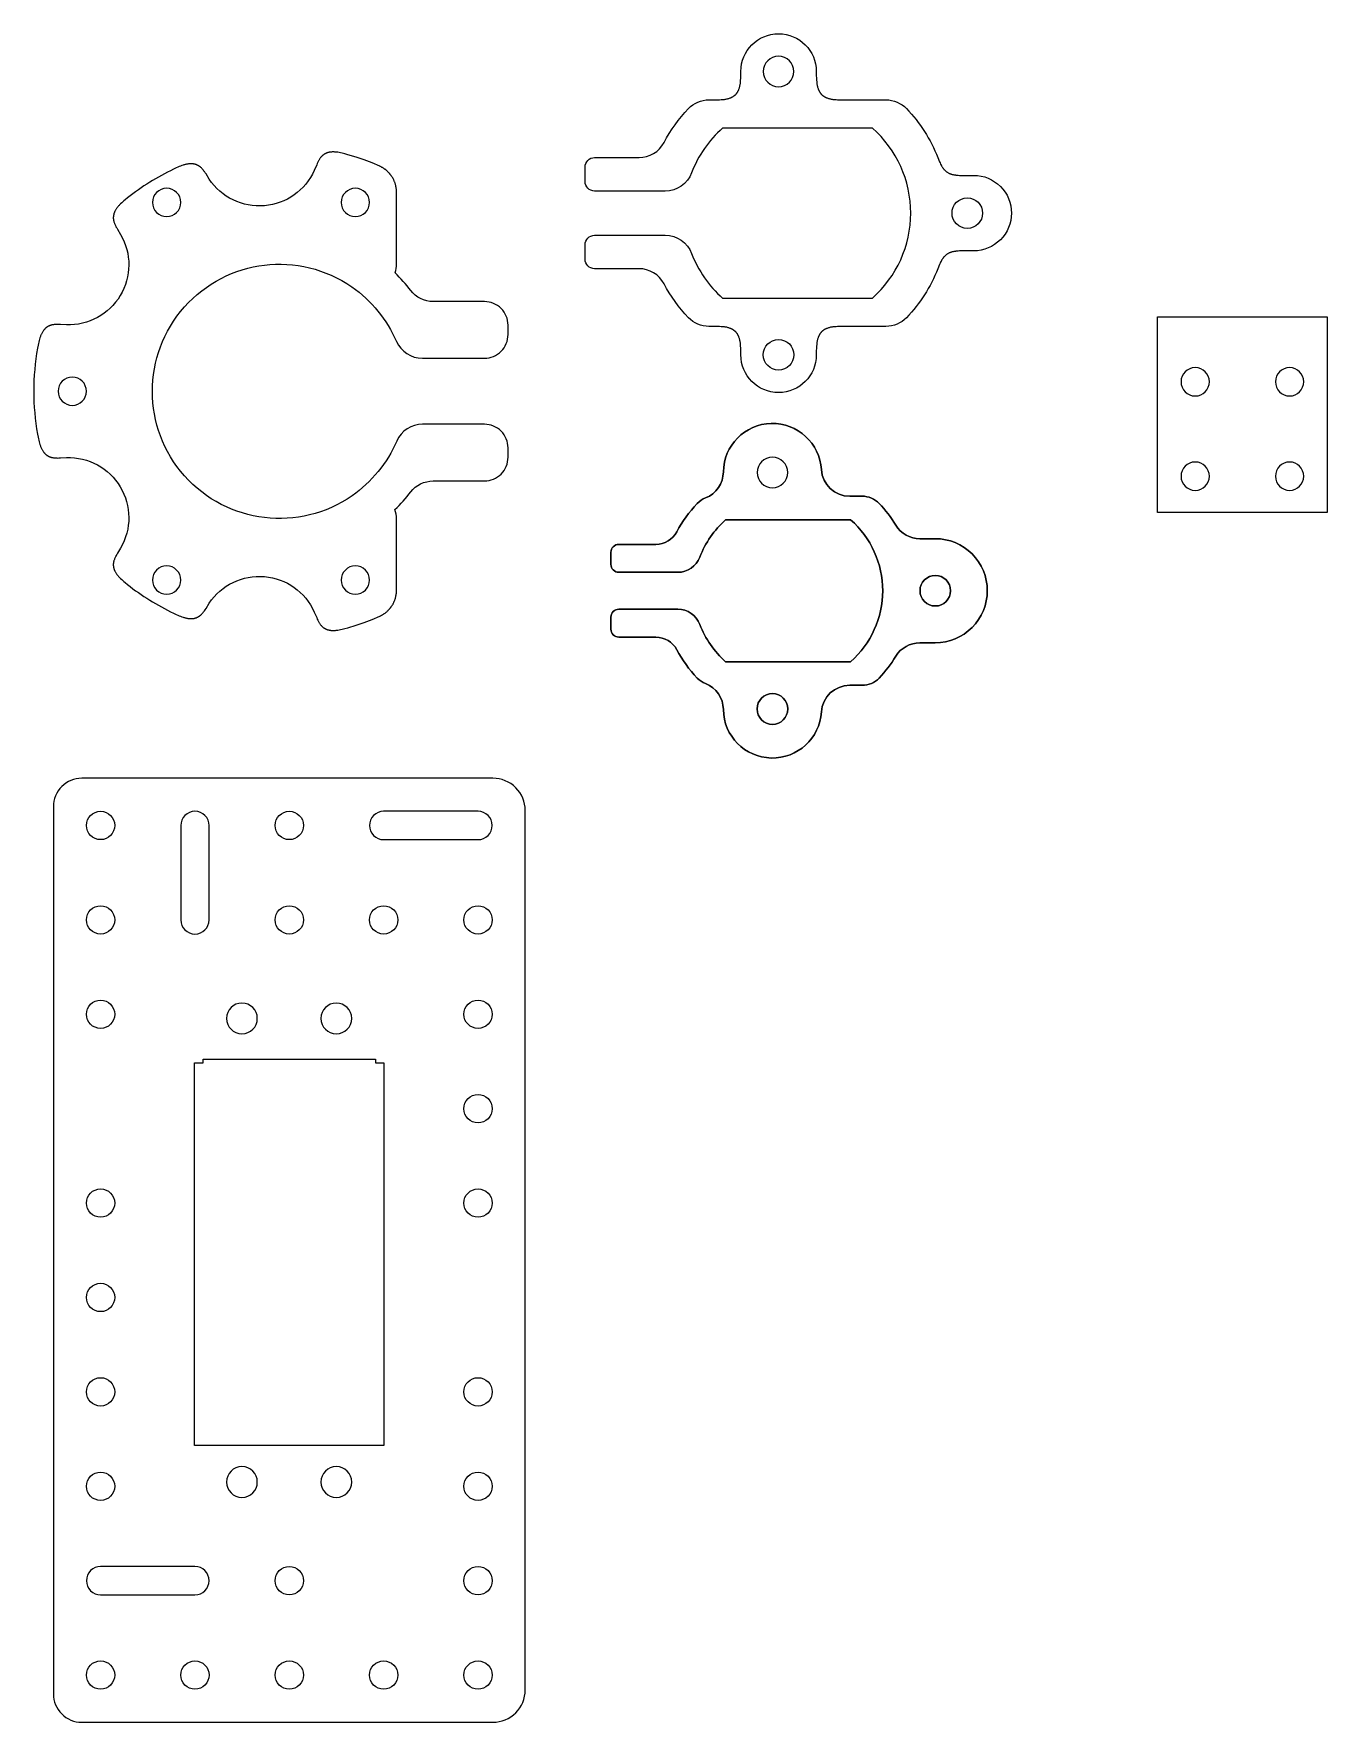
# Model space of a CAD drawing. Extents: x 256 to 486, y -564 to -274.
# Drawn here: x 348.8 to 485.9, y -454.5 to -275.6 of the extents above; entities that cross this region are included whole.
import ezdxf

# ---------------------------------------------------------------- set-up
doc = ezdxf.new("R2010")
doc.units = 0
doc.layers.add('FAB', color=7, linetype='CONTINUOUS')

msp = doc.modelspace()

# ---------------------------------------------------------------- linework, layer by layer
at = {"layer": 'FAB'}
for points in [[(452.39, -294.59, -0.414214), (448.39, -298.59), (447.38, -298.59), (447.12, -298.6), (446.87, -298.6), (446.75, -298.61), (446.63, -298.62), (446.51, -298.63), (446.45, -298.64), (446.39, -298.64), (446.33, -298.65), (446.27, -298.67), (446.22, -298.68), (446.16, -298.69), (446.11, -298.7), (446.05, -298.72), (446, -298.74), (445.95, -298.75), (445.9, -298.77), (445.85, -298.79), (445.8, -298.81), (445.75, -298.84), (445.7, -298.86), (445.66, -298.89), (445.61, -298.92), (445.57, -298.94), (445.52, -298.97), (445.48, -299.01), (445.44, -299.04), (445.4, -299.07), (445.36, -299.11), (445.32, -299.15), (445.28, -299.18), (445.24, -299.22), (445.21, -299.27), (445.17, -299.31), (445.14, -299.35), (445.11, -299.4), (445.08, -299.44), (445.05, -299.49), (445.02, -299.54), (444.99, -299.59), (444.96, -299.64), (444.93, -299.69), (444.88, -299.8), (444.82, -299.91), (444.78, -300.02), (444.59, -300.49, -0.097147), (441.26, -305.67, -0.204302), (439.09, -306.59), (434.71, -306.59), (434.34, -306.6), (433.97, -306.61), (433.8, -306.62), (433.62, -306.63), (433.54, -306.64), (433.46, -306.65), (433.38, -306.66), (433.3, -306.68), (433.22, -306.69), (433.14, -306.71), (433.07, -306.73), (432.99, -306.75), (432.92, -306.77), (432.85, -306.8), (432.82, -306.81), (432.79, -306.82), (432.75, -306.84), (432.72, -306.85), (432.69, -306.87), (432.66, -306.88), (432.63, -306.9), (432.6, -306.92), (432.57, -306.93), (432.54, -306.95), (432.51, -306.97), (432.48, -306.99), (432.45, -307.01), (432.43, -307.03), (432.4, -307.05), (432.37, -307.07), (432.35, -307.09), (432.32, -307.11), (432.3, -307.13), (432.28, -307.16), (432.25, -307.18), (432.23, -307.21), (432.21, -307.23), (432.19, -307.26), (432.17, -307.28), (432.15, -307.31), (432.13, -307.33), (432.11, -307.36), (432.09, -307.39), (432.07, -307.42), (432.05, -307.45), (432.03, -307.48), (432.02, -307.51), (432, -307.54), (431.99, -307.57), (431.97, -307.6), (431.96, -307.63), (431.94, -307.67), (431.93, -307.7), (431.92, -307.73), (431.89, -307.8), (431.87, -307.87), (431.85, -307.95), (431.83, -308.02), (431.81, -308.1), (431.8, -308.18), (431.78, -308.26), (431.77, -308.34), (431.76, -308.42), (431.75, -308.51), (431.73, -308.68), (431.72, -308.86), (431.71, -309.22), (431.71, -309.59), (431.71, -309.6, -1), (423.71, -309.6), (423.71, -309.59), (423.71, -309.22), (423.7, -308.86), (423.69, -308.68), (423.68, -308.51), (423.67, -308.42), (423.66, -308.34), (423.65, -308.26), (423.63, -308.18), (423.62, -308.1), (423.6, -308.02), (423.58, -307.95), (423.56, -307.87), (423.54, -307.8), (423.51, -307.73), (423.5, -307.7), (423.49, -307.67), (423.47, -307.63), (423.46, -307.6), (423.44, -307.57), (423.43, -307.54), (423.41, -307.51), (423.39, -307.48), (423.38, -307.45), (423.36, -307.42), (423.34, -307.39), (423.32, -307.36), (423.3, -307.33), (423.28, -307.31), (423.26, -307.28), (423.24, -307.26), (423.22, -307.23), (423.2, -307.21), (423.17, -307.18), (423.15, -307.16), (423.13, -307.13), (423.1, -307.11), (423.08, -307.09), (423.05, -307.07), (423.03, -307.05), (423, -307.03), (422.97, -307.01), (422.95, -306.99), (422.92, -306.97), (422.89, -306.95), (422.86, -306.93), (422.83, -306.92), (422.8, -306.9), (422.77, -306.88), (422.74, -306.87), (422.71, -306.85), (422.67, -306.84), (422.64, -306.82), (422.61, -306.81), (422.57, -306.8), (422.51, -306.77), (422.43, -306.75), (422.36, -306.73), (422.29, -306.71), (422.21, -306.69), (422.13, -306.68), (422.05, -306.66), (421.97, -306.65), (421.89, -306.64), (421.8, -306.63), (421.63, -306.62), (421.45, -306.61), (421.09, -306.6), (420.71, -306.59), (420.33, -306.59, -0.204302), (418.17, -305.67, -0.069648), (415.57, -302.08, 0.277904), (412.92, -300.48), (408.21, -300.48, -0.414214), (407.21, -299.48), (407.21, -297.94, -0.414214), (408.21, -296.94), (415.7, -296.94, -0.311172), (418.5, -298.87, 0.121585), (421.78, -303.59), (437.65, -303.59, 0.451416), (437.65, -285.59), (421.78, -285.59, 0.121585), (418.5, -290.32, -0.311172), (415.7, -292.25), (408.21, -292.25, -0.414214), (407.21, -291.25), (407.21, -289.71, -0.414214), (408.21, -288.71), (412.92, -288.71, 0.277904), (415.57, -287.11, -0.069648), (418.17, -283.52, -0.204302), (420.33, -282.59), (420.71, -282.59), (421.09, -282.59), (421.45, -282.58), (421.63, -282.57), (421.8, -282.56), (421.89, -282.55), (421.97, -282.54), (422.05, -282.53), (422.13, -282.51), (422.21, -282.5), (422.29, -282.48), (422.36, -282.46), (422.43, -282.44), (422.51, -282.42), (422.57, -282.39), (422.61, -282.38), (422.64, -282.37), (422.67, -282.35), (422.71, -282.34), (422.74, -282.32), (422.77, -282.31), (422.8, -282.29), (422.83, -282.27), (422.86, -282.26), (422.89, -282.24), (422.92, -282.22), (422.95, -282.2), (422.97, -282.18), (423, -282.16), (423.03, -282.14), (423.05, -282.12), (423.08, -282.1), (423.1, -282.08), (423.13, -282.06), (423.15, -282.03), (423.17, -282.01), (423.2, -281.98), (423.22, -281.96), (423.24, -281.93), (423.26, -281.91), (423.28, -281.88), (423.3, -281.85), (423.32, -281.83), (423.34, -281.8), (423.36, -281.77), (423.38, -281.74), (423.39, -281.71), (423.41, -281.68), (423.43, -281.65), (423.44, -281.62), (423.46, -281.59), (423.47, -281.56), (423.49, -281.52), (423.5, -281.49), (423.51, -281.46), (423.54, -281.39), (423.56, -281.32), (423.58, -281.24), (423.6, -281.17), (423.62, -281.09), (423.63, -281.01), (423.65, -280.93), (423.66, -280.85), (423.67, -280.77), (423.68, -280.68), (423.69, -280.51), (423.7, -280.33), (423.71, -279.97), (423.71, -279.59), (423.71, -279.59, -1), (431.71, -279.59), (431.71, -279.59), (431.71, -279.97), (431.72, -280.33), (431.73, -280.51), (431.75, -280.68), (431.76, -280.77), (431.77, -280.85), (431.78, -280.93), (431.8, -281.01), (431.81, -281.09), (431.83, -281.17), (431.85, -281.24), (431.87, -281.32), (431.89, -281.39), (431.92, -281.46), (431.93, -281.49), (431.94, -281.52), (431.96, -281.56), (431.97, -281.59), (431.99, -281.62), (432, -281.65), (432.02, -281.68), (432.03, -281.71), (432.05, -281.74), (432.07, -281.77), (432.09, -281.8), (432.11, -281.83), (432.13, -281.85), (432.15, -281.88), (432.17, -281.91), (432.19, -281.93), (432.21, -281.96), (432.23, -281.98), (432.25, -282.01), (432.28, -282.03), (432.3, -282.06), (432.32, -282.08), (432.35, -282.1), (432.37, -282.12), (432.4, -282.14), (432.43, -282.16), (432.45, -282.18), (432.48, -282.2), (432.51, -282.22), (432.54, -282.24), (432.57, -282.26), (432.6, -282.27), (432.63, -282.29), (432.66, -282.31), (432.69, -282.32), (432.72, -282.34), (432.75, -282.35), (432.79, -282.37), (432.82, -282.38), (432.85, -282.39), (432.92, -282.42), (432.99, -282.44), (433.07, -282.46), (433.14, -282.48), (433.22, -282.5), (433.3, -282.51), (433.38, -282.53), (433.46, -282.54), (433.54, -282.55), (433.62, -282.56), (433.8, -282.57), (433.97, -282.58), (434.34, -282.59), (434.71, -282.59), (439.09, -282.59, -0.204302), (441.26, -283.52, -0.097147), (444.59, -288.7), (444.78, -289.17), (444.82, -289.28), (444.88, -289.39), (444.93, -289.5), (444.96, -289.55), (444.99, -289.6), (445.02, -289.65), (445.05, -289.7), (445.08, -289.75), (445.11, -289.79), (445.14, -289.84), (445.17, -289.88), (445.21, -289.92), (445.24, -289.97), (445.28, -290.01), (445.32, -290.04), (445.36, -290.08), (445.4, -290.12), (445.44, -290.15), (445.48, -290.18), (445.52, -290.22), (445.57, -290.25), (445.61, -290.27), (445.66, -290.3), (445.7, -290.33), (445.75, -290.35), (445.8, -290.38), (445.85, -290.4), (445.9, -290.42), (445.95, -290.44), (446, -290.45), (446.05, -290.47), (446.11, -290.49), (446.16, -290.5), (446.22, -290.51), (446.27, -290.52), (446.33, -290.54), (446.39, -290.54), (446.45, -290.55), (446.51, -290.56), (446.63, -290.57), (446.75, -290.58), (446.87, -290.59), (447.12, -290.59), (447.38, -290.59), (448.39, -290.59, -0.414214)], [(382.51, -324.53, -1.912659), (382.5, -302.41, -0.135306), (387.22, -308.18, 0.296071), (389.96, -309.96), (396.54, -309.96, 0.414214), (399.04, -307.46), (399.04, -306.46, 0.414214), (396.54, -303.96), (391.1, -303.96, -0.232837), (388.73, -302.79, 0.035713), (387.07, -300.92, 0.081602), (387.22, -299.96), (387.22, -292.37), (387.22, -292.27), (387.22, -292.17), (387.21, -292.07), (387.2, -291.97), (387.18, -291.87), (387.16, -291.77), (387.14, -291.67), (387.13, -291.61), (387.11, -291.56), (387.1, -291.51), (387.08, -291.46), (387.07, -291.41), (387.05, -291.36), (387.03, -291.31), (387.01, -291.26), (386.99, -291.21), (386.97, -291.16), (386.95, -291.11), (386.92, -291.06), (386.9, -291.01), (386.87, -290.96), (386.85, -290.91), (386.82, -290.86), (386.79, -290.82), (386.76, -290.77), (386.73, -290.72), (386.7, -290.68), (386.67, -290.63), (386.64, -290.59), (386.6, -290.54), (386.57, -290.5), (386.53, -290.45), (386.5, -290.41), (386.46, -290.37), (386.42, -290.33), (386.39, -290.29), (386.35, -290.25), (386.31, -290.21), (386.27, -290.17), (386.22, -290.13), (386.18, -290.09), (386.14, -290.06), (386.1, -290.02), (386.05, -289.99), (386.01, -289.95), (385.96, -289.92), (385.92, -289.89), (385.87, -289.86), (385.83, -289.83), (385.78, -289.8), (385.73, -289.77), (385.68, -289.75), (385.64, -289.72), (385.59, -289.69), (385.54, -289.67), (385.49, -289.65), (385.44, -289.62), (384.63, -289.28), (383.79, -288.96), (382.94, -288.66), (382.08, -288.4), (381.76, -288.31), (381.61, -288.27), (381.45, -288.23), (381.29, -288.2), (381.14, -288.17), (380.99, -288.15), (380.91, -288.14), (380.84, -288.13), (380.77, -288.12), (380.69, -288.12), (380.62, -288.11), (380.55, -288.11), (380.48, -288.11), (380.41, -288.11), (380.34, -288.12), (380.27, -288.12), (380.21, -288.13), (380.14, -288.14), (380.11, -288.15), (380.08, -288.15), (380.04, -288.16), (380.01, -288.17), (379.98, -288.17), (379.95, -288.18), (379.92, -288.19), (379.89, -288.2), (379.86, -288.21), (379.83, -288.22), (379.8, -288.24), (379.77, -288.25), (379.74, -288.26), (379.72, -288.27), (379.69, -288.29), (379.66, -288.3), (379.63, -288.32), (379.61, -288.33), (379.58, -288.35), (379.55, -288.36), (379.53, -288.38), (379.5, -288.4), (379.48, -288.42), (379.45, -288.44), (379.43, -288.46), (379.4, -288.48), (379.38, -288.5), (379.36, -288.52), (379.33, -288.54), (379.31, -288.56), (379.29, -288.59), (379.26, -288.61), (379.24, -288.63), (379.22, -288.66), (379.2, -288.68), (379.18, -288.71), (379.14, -288.76), (379.1, -288.82), (379.06, -288.88), (379.02, -288.93), (378.99, -289), (378.95, -289.06), (378.92, -289.12), (378.88, -289.19), (378.82, -289.33), (378.76, -289.47), (378.5, -290.06, -0.591623), (367.38, -290.99), (367.04, -290.44), (366.95, -290.31), (366.87, -290.19), (366.82, -290.13), (366.78, -290.07), (366.73, -290.02), (366.69, -289.96), (366.64, -289.91), (366.59, -289.86), (366.54, -289.81), (366.49, -289.77), (366.47, -289.74), (366.44, -289.72), (366.42, -289.7), (366.39, -289.68), (366.37, -289.66), (366.34, -289.64), (366.32, -289.63), (366.29, -289.61), (366.26, -289.59), (366.24, -289.57), (366.21, -289.56), (366.18, -289.54), (366.15, -289.53), (366.13, -289.51), (366.1, -289.5), (366.07, -289.49), (366.04, -289.48), (366.01, -289.46), (365.98, -289.45), (365.95, -289.44), (365.92, -289.43), (365.89, -289.42), (365.86, -289.42), (365.83, -289.41), (365.8, -289.4), (365.77, -289.4), (365.74, -289.39), (365.71, -289.38), (365.68, -289.38), (365.65, -289.38), (365.61, -289.37), (365.58, -289.37), (365.55, -289.37), (365.52, -289.37), (365.49, -289.36), (365.45, -289.36), (365.39, -289.37), (365.32, -289.37), (365.25, -289.37), (365.18, -289.38), (365.11, -289.39), (365.04, -289.4), (364.97, -289.42), (364.9, -289.43), (364.83, -289.45), (364.76, -289.47), (364.69, -289.49), (364.62, -289.51), (364.47, -289.56), (364.32, -289.61), (364.18, -289.67), (364.03, -289.74), (363.88, -289.8), (363.59, -289.94, 0.055223), (358.71, -292.98), (358.46, -293.18), (358.33, -293.28), (358.21, -293.39), (358.1, -293.49), (357.98, -293.6), (357.87, -293.71), (357.82, -293.77), (357.77, -293.82), (357.72, -293.88), (357.68, -293.93), (357.63, -293.99), (357.59, -294.05), (357.55, -294.11), (357.51, -294.16), (357.47, -294.22), (357.44, -294.28), (357.4, -294.34), (357.37, -294.4), (357.36, -294.43), (357.35, -294.46), (357.33, -294.49), (357.32, -294.52), (357.31, -294.55), (357.3, -294.58), (357.29, -294.61), (357.28, -294.64), (357.27, -294.67), (357.26, -294.7), (357.25, -294.73), (357.25, -294.76), (357.24, -294.79), (357.23, -294.82), (357.23, -294.85), (357.22, -294.88), (357.22, -294.91), (357.22, -294.94), (357.22, -294.97), (357.21, -295.01), (357.21, -295.04), (357.21, -295.07), (357.21, -295.1), (357.21, -295.13), (357.21, -295.16), (357.22, -295.19), (357.22, -295.22), (357.22, -295.26), (357.23, -295.29), (357.23, -295.32), (357.24, -295.35), (357.24, -295.38), (357.25, -295.41), (357.26, -295.45), (357.27, -295.48), (357.28, -295.51), (357.3, -295.57), (357.32, -295.64), (357.34, -295.7), (357.37, -295.77), (357.4, -295.83), (357.43, -295.9), (357.46, -295.96), (357.49, -296.03), (357.57, -296.16), (357.64, -296.3), (357.98, -296.85, -0.591623), (352.25, -306.42), (351.6, -306.38), (351.45, -306.38), (351.3, -306.38), (351.22, -306.38), (351.15, -306.38), (351.08, -306.38), (351.01, -306.39), (350.94, -306.4), (350.87, -306.41), (350.8, -306.42), (350.74, -306.43), (350.7, -306.44), (350.67, -306.45), (350.64, -306.45), (350.61, -306.46), (350.58, -306.47), (350.55, -306.48), (350.52, -306.49), (350.49, -306.5), (350.46, -306.52), (350.43, -306.53), (350.4, -306.54), (350.37, -306.55), (350.34, -306.57), (350.32, -306.58), (350.29, -306.6), (350.26, -306.61), (350.23, -306.63), (350.21, -306.65), (350.18, -306.66), (350.16, -306.68), (350.13, -306.7), (350.11, -306.72), (350.08, -306.74), (350.06, -306.76), (350.04, -306.78), (350.01, -306.8), (349.99, -306.82), (349.97, -306.85), (349.95, -306.87), (349.92, -306.89), (349.9, -306.92), (349.88, -306.94), (349.86, -306.97), (349.84, -306.99), (349.82, -307.02), (349.8, -307.04), (349.76, -307.1), (349.73, -307.15), (349.69, -307.21), (349.66, -307.27), (349.63, -307.33), (349.59, -307.4), (349.56, -307.46), (349.54, -307.53), (349.51, -307.6), (349.48, -307.67), (349.46, -307.74), (349.43, -307.81), (349.39, -307.95), (349.35, -308.1), (349.31, -308.26), (349.27, -308.42), (349.24, -308.57), (349.18, -308.89, 0.088159), (349.18, -318.02), (349.24, -318.34), (349.27, -318.5), (349.31, -318.65), (349.35, -318.81), (349.39, -318.96), (349.43, -319.1), (349.46, -319.18), (349.48, -319.25), (349.51, -319.32), (349.54, -319.38), (349.56, -319.45), (349.59, -319.52), (349.63, -319.58), (349.66, -319.64), (349.69, -319.7), (349.73, -319.76), (349.76, -319.81), (349.8, -319.87), (349.82, -319.9), (349.84, -319.92), (349.86, -319.95), (349.88, -319.97), (349.9, -320), (349.92, -320.02), (349.95, -320.04), (349.97, -320.07), (349.99, -320.09), (350.01, -320.11), (350.04, -320.13), (350.06, -320.15), (350.08, -320.17), (350.11, -320.19), (350.13, -320.21), (350.16, -320.23), (350.18, -320.25), (350.21, -320.26), (350.23, -320.28), (350.26, -320.3), (350.29, -320.31), (350.32, -320.33), (350.34, -320.34), (350.37, -320.36), (350.4, -320.37), (350.43, -320.38), (350.46, -320.4), (350.49, -320.41), (350.52, -320.42), (350.55, -320.43), (350.58, -320.44), (350.61, -320.45), (350.64, -320.46), (350.67, -320.47), (350.7, -320.47), (350.74, -320.48), (350.8, -320.49), (350.87, -320.51), (350.94, -320.52), (351.01, -320.52), (351.08, -320.53), (351.15, -320.53), (351.22, -320.53), (351.3, -320.54), (351.45, -320.53), (351.6, -320.53), (352.25, -320.49, -0.591623), (357.98, -330.07), (357.64, -330.62), (357.57, -330.75), (357.49, -330.88), (357.46, -330.95), (357.43, -331.01), (357.4, -331.08), (357.37, -331.14), (357.34, -331.21), (357.32, -331.27), (357.3, -331.34), (357.28, -331.4), (357.27, -331.43), (357.26, -331.47), (357.25, -331.5), (357.24, -331.53), (357.24, -331.56), (357.23, -331.59), (357.23, -331.62), (357.22, -331.66), (357.22, -331.69), (357.22, -331.72), (357.21, -331.75), (357.21, -331.78), (357.21, -331.81), (357.21, -331.84), (357.21, -331.88), (357.21, -331.91), (357.22, -331.94), (357.22, -331.97), (357.22, -332), (357.22, -332.03), (357.23, -332.06), (357.23, -332.09), (357.24, -332.12), (357.25, -332.15), (357.25, -332.18), (357.26, -332.21), (357.27, -332.24), (357.28, -332.28), (357.29, -332.31), (357.3, -332.34), (357.31, -332.37), (357.32, -332.4), (357.33, -332.43), (357.35, -332.46), (357.36, -332.49), (357.37, -332.51), (357.4, -332.57), (357.44, -332.63), (357.47, -332.69), (357.51, -332.75), (357.55, -332.81), (357.59, -332.86), (357.63, -332.92), (357.68, -332.98), (357.72, -333.03), (357.77, -333.09), (357.82, -333.15), (357.87, -333.2), (357.98, -333.31), (358.1, -333.42), (358.21, -333.52), (358.33, -333.63), (358.46, -333.73), (358.71, -333.94, 0.055223), (363.59, -336.97), (363.88, -337.11), (364.03, -337.18), (364.18, -337.24), (364.32, -337.3), (364.47, -337.35), (364.62, -337.4), (364.69, -337.42), (364.76, -337.44), (364.83, -337.46), (364.9, -337.48), (364.97, -337.5), (365.04, -337.51), (365.11, -337.52), (365.18, -337.53), (365.25, -337.54), (365.32, -337.54), (365.39, -337.55), (365.45, -337.55), (365.49, -337.55), (365.52, -337.55), (365.55, -337.54), (365.58, -337.54), (365.61, -337.54), (365.65, -337.54), (365.68, -337.53), (365.71, -337.53), (365.74, -337.52), (365.77, -337.52), (365.8, -337.51), (365.83, -337.5), (365.86, -337.5), (365.89, -337.49), (365.92, -337.48), (365.95, -337.47), (365.98, -337.46), (366.01, -337.45), (366.04, -337.44), (366.07, -337.42), (366.1, -337.41), (366.13, -337.4), (366.15, -337.38), (366.18, -337.37), (366.21, -337.35), (366.24, -337.34), (366.26, -337.32), (366.29, -337.3), (366.32, -337.29), (366.34, -337.27), (366.37, -337.25), (366.39, -337.23), (366.42, -337.21), (366.44, -337.19), (366.47, -337.17), (366.49, -337.15), (366.54, -337.1), (366.59, -337.05), (366.64, -337), (366.69, -336.95), (366.73, -336.9), (366.78, -336.84), (366.82, -336.78), (366.87, -336.72), (366.95, -336.6), (367.04, -336.47), (367.38, -335.92, -0.591623), (378.5, -336.85), (378.76, -337.44), (378.82, -337.59), (378.88, -337.72), (378.92, -337.79), (378.95, -337.85), (378.99, -337.92), (379.02, -337.98), (379.06, -338.04), (379.1, -338.09), (379.14, -338.15), (379.18, -338.2), (379.2, -338.23), (379.22, -338.25), (379.24, -338.28), (379.26, -338.3), (379.29, -338.33), (379.31, -338.35), (379.33, -338.37), (379.36, -338.39), (379.38, -338.41), (379.4, -338.44), (379.43, -338.46), (379.45, -338.48), (379.48, -338.49), (379.5, -338.51), (379.53, -338.53), (379.55, -338.55), (379.58, -338.56), (379.61, -338.58), (379.63, -338.6), (379.66, -338.61), (379.69, -338.63), (379.72, -338.64), (379.74, -338.65), (379.77, -338.67), (379.8, -338.68), (379.83, -338.69), (379.86, -338.7), (379.89, -338.71), (379.92, -338.72), (379.95, -338.73), (379.98, -338.74), (380.01, -338.75), (380.04, -338.75), (380.08, -338.76), (380.11, -338.77), (380.14, -338.77), (380.21, -338.78), (380.27, -338.79), (380.34, -338.8), (380.41, -338.8), (380.48, -338.8), (380.55, -338.8), (380.62, -338.8), (380.69, -338.8), (380.77, -338.79), (380.84, -338.78), (380.91, -338.78), (380.99, -338.77), (381.14, -338.74), (381.29, -338.71), (381.45, -338.68), (381.61, -338.64), (381.76, -338.6), (382.08, -338.51), (382.94, -338.25), (383.79, -337.95), (384.63, -337.63), (385.44, -337.29), (385.49, -337.27), (385.54, -337.24), (385.59, -337.22), (385.64, -337.19), (385.68, -337.17), (385.73, -337.14), (385.78, -337.11), (385.83, -337.08), (385.87, -337.05), (385.92, -337.02), (385.96, -336.99), (386.01, -336.96), (386.05, -336.92), (386.1, -336.89), (386.14, -336.85), (386.18, -336.82), (386.22, -336.78), (386.27, -336.74), (386.31, -336.7), (386.35, -336.67), (386.39, -336.63), (386.42, -336.58), (386.46, -336.54), (386.5, -336.5), (386.53, -336.46), (386.57, -336.42), (386.6, -336.37), (386.64, -336.33), (386.67, -336.28), (386.7, -336.24), (386.73, -336.19), (386.76, -336.14), (386.79, -336.09), (386.82, -336.05), (386.85, -336), (386.87, -335.95), (386.9, -335.9), (386.92, -335.85), (386.95, -335.8), (386.97, -335.75), (386.99, -335.7), (387.01, -335.65), (387.03, -335.6), (387.05, -335.55), (387.07, -335.5), (387.08, -335.45), (387.1, -335.4), (387.11, -335.35), (387.13, -335.3), (387.14, -335.25), (387.16, -335.15), (387.18, -335.04), (387.2, -334.94), (387.21, -334.84), (387.22, -334.74), (387.22, -334.64), (387.22, -334.55), (387.22, -326.99, 0.083908), (387.06, -326, 0.035891), (388.73, -324.13, -0.232837), (391.1, -322.96), (396.54, -322.96, 0.414214), (399.04, -320.46), (399.04, -319.46, 0.414214), (396.54, -316.96), (389.99, -316.96, 0.297592), (387.24, -318.75, -0.137709)], [(449.83, -334.59, 0.414214), (444.32, -329.08), (442.69, -329.08, -0.261617), (440.13, -327.65, 0.054407), (438.37, -325.35, 0.204302), (436.56, -324.58), (435.25, -324.58, -0.396673), (432.25, -321.76, 0.964341), (421.86, -322.01, -0.303434), (419.97, -324.76, 0.106925), (419.09, -325.35, 0.069648), (416.92, -328.35, -0.277904), (414.71, -329.68), (410.78, -329.68, 0.414214), (409.95, -330.52), (409.95, -331.81, 0.414214), (410.78, -332.64), (417.03, -332.64, 0.311172), (419.37, -331.03, -0.121585), (422.1, -327.08), (435.35, -327.08, -0.451416), (435.35, -342.11), (422.1, -342.11, -0.121585), (419.37, -338.16, 0.311172), (417.03, -336.55), (410.78, -336.55, 0.414214), (409.95, -337.38), (409.95, -338.67, 0.414214), (410.78, -339.51), (414.71, -339.51, -0.277904), (416.92, -340.84, 0.069648), (419.09, -343.84, 0.106925), (419.97, -344.43, -0.303434), (421.86, -347.18, 0.964341), (432.25, -347.43, -0.396673), (435.25, -344.61), (436.56, -344.61, 0.204302), (438.37, -343.84, 0.054407), (440.13, -341.54, -0.261617), (442.69, -340.11), (444.32, -340.11, 0.414214)], [(449.83, -334.59, -0.414214), (444.32, -340.11), (442.69, -340.11, 0.261617), (440.13, -341.54, -0.054407), (438.37, -343.84, -0.204302), (436.56, -344.61), (435.25, -344.61, 0.396673), (432.25, -347.43, -0.964341), (421.86, -347.18, 0.303434), (419.97, -344.43, -0.106925), (419.09, -343.84, -0.069648), (416.92, -340.84, 0.277904), (414.71, -339.51), (410.78, -339.51, -0.414214), (409.95, -338.67), (409.95, -337.38, -0.414214), (410.78, -336.55), (417.03, -336.55, -0.311172), (419.37, -338.16, 0.121585), (422.1, -342.11), (435.35, -342.11, 0.451416), (435.35, -327.08), (422.1, -327.08, 0.121585), (419.37, -331.03, -0.311172), (417.03, -332.64), (410.78, -332.64, -0.414214), (409.95, -331.81), (409.95, -330.52, -0.414214), (410.78, -329.68), (414.71, -329.68, 0.277904), (416.92, -328.35, -0.069648), (419.09, -325.35, -0.106925), (419.97, -324.76, 0.303434), (421.86, -322.01, -0.964341), (432.25, -321.76, 0.396673), (435.25, -324.58), (436.56, -324.58, -0.204302), (438.37, -325.35, -0.054407), (440.13, -327.65, 0.261617), (442.69, -329.08), (444.32, -329.08, -0.414214)], [(353.86, -454.46), (397.44, -454.46, 0.414214), (400.86, -451.04), (400.86, -357.87, 0.414214), (397.44, -354.46), (353.86, -354.46, 0.414214), (350.86, -357.46), (350.86, -451.46, 0.414214)], [(365.86, -357.96, 0.414214), (364.36, -359.46), (364.36, -369.46, 1), (367.36, -369.46), (367.36, -359.46, 0.414214)], [(384.36, -359.46, 0.414214), (385.86, -360.96), (395.86, -360.96, 1), (395.86, -357.96), (385.86, -357.96, 0.414214)], [(354.36, -439.46, 0.414214), (355.86, -440.96), (365.86, -440.96, 1), (365.86, -437.96), (355.86, -437.96, 0.414214)]]:
    msp.add_lwpolyline(points, format="xyb", close=True, dxfattribs=at)
for points in [[(485.86, -326.32), (467.86, -326.32), (467.86, -305.57), (485.86, -305.57)], [(366.72, -384.22), (384.99, -384.22), (384.99, -384.61), (385.89, -384.61), (385.89, -425.13), (365.82, -425.13), (365.82, -384.61), (366.72, -384.61)]]:
    msp.add_lwpolyline(points, close=True, dxfattribs=at)
at = {"layer": 'FAB', "extrusion": (0, 0, -1)}
for centre, radius in [((-427.71, -279.59), 1.62), ((-362.86, -293.46), 1.5), ((-382.86, -293.46), 1.5), ((-471.86, -312.46), 1.5), ((-481.86, -312.46), 1.5), ((-352.86, -313.46), 1.5), ((-427.06, -322.07), 1.62), ((-427.06, -322.07), 1.62), ((-471.86, -322.46), 1.5), ((-481.86, -322.46), 1.5), ((-362.86, -333.46), 1.5), ((-382.86, -333.46), 1.5), ((-444.32, -334.59), 1.62), ((-427.06, -347.12), 1.63), ((-370.84, -379.9), 1.63), ((-380.84, -379.9), 1.63), ((-370.84, -429.01), 1.63), ((-380.84, -429.01), 1.63)]:
    msp.add_circle(centre, radius, dxfattribs=at)
at = {"layer": 'FAB'}
for centre, radius in [((447.71, -294.59), 1.62), ((427.71, -309.6), 1.62), ((444.32, -334.59), 1.62), ((427.06, -347.12), 1.63), ((355.86, -359.46), 1.5), ((375.86, -359.46), 1.5), ((355.86, -369.46), 1.5), ((375.86, -369.46), 1.5), ((385.86, -369.46), 1.5), ((395.86, -369.46), 1.5), ((355.86, -379.46), 1.5), ((395.86, -379.46), 1.5), ((395.86, -389.46), 1.5), ((355.86, -399.46), 1.5), ((395.86, -399.46), 1.5), ((355.86, -409.46), 1.5), ((355.86, -419.46), 1.5), ((395.86, -419.46), 1.5), ((355.86, -429.46), 1.5), ((395.86, -429.46), 1.5), ((375.86, -439.46), 1.5), ((395.86, -439.46), 1.5), ((355.86, -449.46), 1.5), ((365.86, -449.46), 1.5), ((375.86, -449.46), 1.5), ((385.86, -449.46), 1.5), ((395.86, -449.46), 1.5)]:
    msp.add_circle(centre, radius, dxfattribs=at)

doc.saveas('drawing.dxf')
